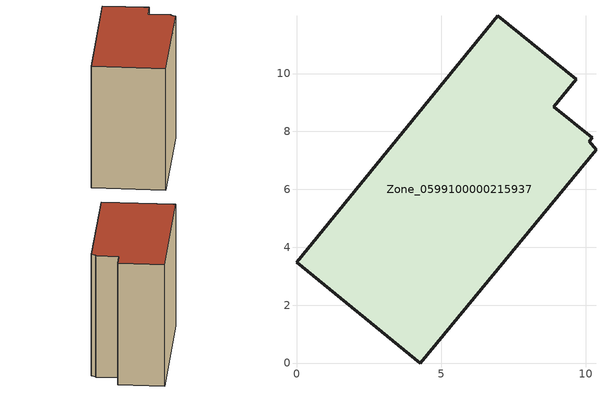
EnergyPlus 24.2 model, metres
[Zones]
Zone_0599100000215937
 floor ground (C_G): 0,3.49 6.95,11.99 9.66,9.8 8.89,8.85 10.21,7.78 10.12,7.66 10.35,7.38 4.27,0 z0
 wall outside (C_F): 6.95,11.99 0,3.49 4.27,0 10.35,7.38 10.12,7.66 10.21,7.78 8.89,8.85 9.66,9.8 6.95,11.99 z0:9.82
 roof outside (C_R): 4.27,0 10.35,7.38 10.12,7.66 10.21,7.78 8.89,8.85 9.66,9.8 6.95,11.99 0,3.49 z9.82
[BUILDING]
Pand.0599100000215937: North Axis=0; Terrain=City; Loads Convergence Tolerance Value=0.04; Temperature Convergence Tolerance Value=0.4; Solar Distribution=FullExterior; Maximum Number of Warmup Days=25; Minimum Number of Warmup Days=1
[Site:Location]
Rotterdam.The.Hague.AP_ZH_NLD Design_Conditions: Latitude=51.96; Longitude=4.45; Time Zone=1; Elevation=-4.5
[SITE:GROUNDTEMPERATURE:BUILDINGSURFACE]
18, 18, 18, 18, 18, 18, 18, 18, 18, 18, 18, 18
[MATERIAL] Thermal Absorptance=0.9; Solar Absorptance=0.7; Visible Absorptance=0.7
Name | Roughness | Thickness | Conductivity | Density | Specific Heat
G.TC.1946 | MediumSmooth | 0.15 | 1 | 540 | 1210
F.TC.1946 | Rough | 0.3 | 0.857143 | 1920 | 840
R.TC.1946 | MediumRough | 0.2 | 0.909091 | 1500 | 1000
[CONSTRUCTION]
C_G: G.TC.1946
C_F: F.TC.1946
C_R: R.TC.1946
[ZONE]
Zone_0599100000215937: Type=1; Multiplier=1; Ceiling Height=Autocalculate; Volume=Autocalculate; Floor Area=autocalculate; Part of Total Floor Area=Yes
[ZONEINFILTRATION:DESIGNFLOWRATE]
Infil_Zone_0599100000215937: Zone or ZoneList or Space or SpaceList=Zone_0599100000215937; Schedule=AlwaysOn; Design Flow Rate Calculation Method=Flow/Area; Flow Rate per Floor Area=0.003; Constant Term Coefficient=1; Temperature Term Coefficient=0; Velocity Term Coefficient=0; Velocity Squared Term Coefficient=0
[HVACTEMPLATE:ZONE:IDEALLOADSAIRSYSTEM]
Zone_0599100000215937: Maximum Heating Supply Air Temperature=50; Minimum Cooling Supply Air Temperature=13; Maximum Heating Supply Air Humidity Ratio=0.0156; Minimum Cooling Supply Air Humidity Ratio=0.0077; Heating Limit=NoLimit; Cooling Limit=NoLimit; Dehumidification Control Type=ConstantSensibleHeatRatio; Cooling Sensible Heat Ratio=0.7; Dehumidification Setpoint=60; Humidification Control Type=None; Humidification Setpoint=30; Outdoor Air Method=None; Outdoor Air Flow Rate per Person=0.00944; Outdoor Air Flow Rate per Zone Floor Area=0; Outdoor Air Flow Rate per Zone=0; Demand Controlled Ventilation Type=None; Outdoor Air Economizer Type=NoEconomizer; Heat Recovery Type=None; Sensible Heat Recovery Effectiveness=0.7; Latent Heat Recovery Effectiveness=0.65
[ZONECONTROL:THERMOSTAT]
ThermostatControl_Zone_0599100000215937: Zone or ZoneList=Zone_0599100000215937; Control Type Schedule=DualSetpointControlType; Control 1=Thermostat_Zone_0599100000215937; Temperature Difference Between Cutout And Setpoint=0
[THERMOSTATSETPOINT:DUALSETPOINT]
Thermostat_Zone_0599100000215937: Heating Setpoint Temperature Schedule=HeatingSetpoint_Zone_0599100000215937; Cooling Setpoint Temperature Schedule=CoolingSetpoint_Zone_0599100000215937
[SCHEDULE:COMPACT]
HeatingSetpoint_Zone_0599100000215937: Through: 12/31, For: AllDays, Until: 24:00, 21
CoolingSetpoint_Zone_0599100000215937: Through: 12/31, For: AllDays, Until: 24:00, 24
DualSetpointControlType: Through: 12/31, For: AllDays, Until: 24:00, 4
AlwaysOn: Through: 12/31, For: AllDays, Until: 24:00, 1
